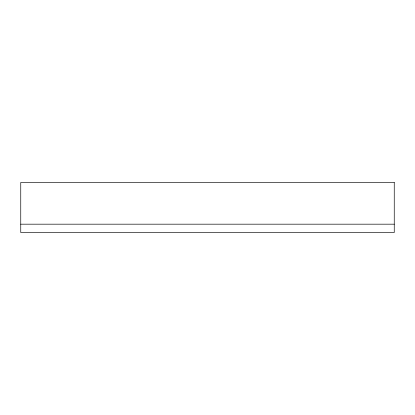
<?xml version="1.0" encoding="UTF-8"?>
<svg xmlns="http://www.w3.org/2000/svg" width="415" height="415" viewBox="0 0 415 415"><rect width="100%" height="100%" fill="white"/><g stroke="black" fill="none" stroke-linecap="round" stroke-linejoin="round"><path stroke-width="0.62" d="M20.75 224.183L394.25 224.183M394.25 182.476L20.75 182.476L20.75 232.525L394.25 232.525L394.25 182.476"/></g></svg>
